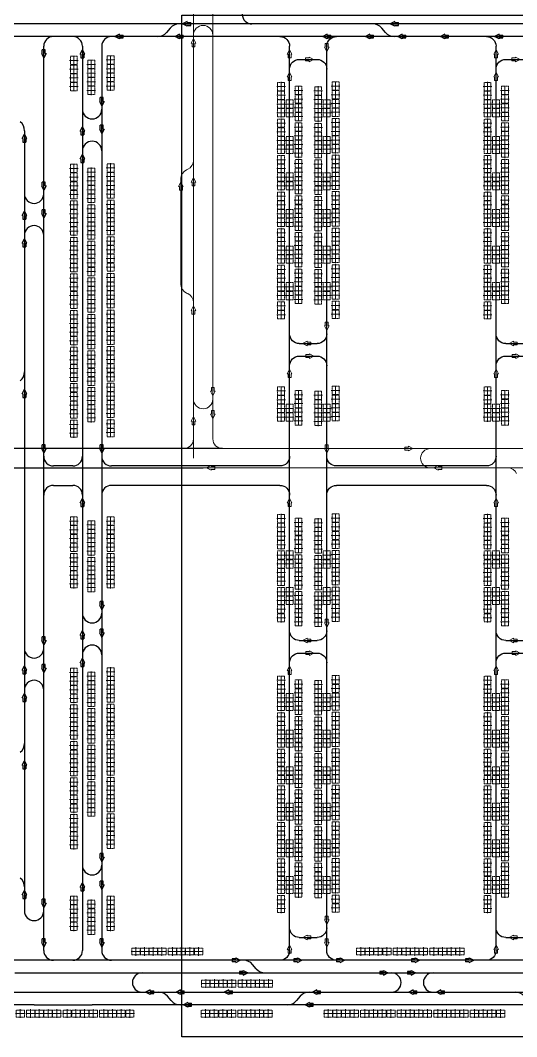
# Model space of a CAD drawing. Header units: millimetres. Extents: x -128 to 670218, y 27186 to 149492.
# Drawn here: x 332827 to 358490, y 27186 to 79724 of the extents above; entities that cross this region are included whole.
import ezdxf

# ---------------------------------------------------------------- set-up
doc = ezdxf.new("R2010")
doc.units = ezdxf.units.MM
doc.linetypes.add('AM_ISO08W050', pattern=[18, 12, -1.5, 3, -1.5])
doc.linetypes.add('XAT-M16_6F_EQ Layout_20211120$0$ACAD_ISO08W100', pattern=[36, 24, -3, 6, -3])
for name, color, linetype, lineweight in [('_CLINE', 4, 'XAT-M16_6F_EQ Layout_20211120$0$ACAD_ISO08W100', 9), ('DIRECT', 40, 'Continuous', 9), ('LINE_EQ', 4, 'AM_ISO08W050', 20), ('LINE_STB', 151, 'Continuous', 30), ('Rail_H6022(Upper)', 6, 'Continuous', 18)]:
    doc.layers.add(name, color=color, linetype=linetype, lineweight=lineweight)
doc.layers.add('Rail_Block(Upper)', color=6, linetype='Continuous')
doc.layers.add('Rail_H4822(Lower)', color=7, linetype='Continuous')

# ---------------------------------------------------------------- blocks, each defined once
blk = doc.blocks.new('*U3')
at = {"color": 0, "linetype": 'ByBlock'}
for p, q in [((-120, -230), (0, 0)), ((0, 0), (0, -420)), ((120, -230), (0, 0)), ((-75, -230), (-120, -230)), ((-75, -230), (-75, -420)), ((75, -420), (-75, -420)), ((75, -230), (75, -420)), ((75, -230), (120, -230))]:
    blk.add_line(p, q, dxfattribs=at)
blk = doc.blocks.new('A$C31676947')
at = {"layer": 'Rail_H4822(Lower)'}
for p, q in [((500, 47250), (500, 500)), ((2420, 47250), (2420, 500)), ((1000, 46570), (1920, 46570)), ((1000, 31870), (1920, 31870)), ((1000, 31220), (1920, 31220)), ((1000, 16520), (1920, 16520)), ((1000, 15870), (1920, 15870)), ((1000, 1180), (1920, 1180))]:
    blk.add_line(p, q, dxfattribs=at)
for centre, start, end in [((0, 47250), 0, 90), ((2920, 47250), 90, 180), ((1000, 46070), 90, 180), ((1920, 46070), 0, 90), ((1000, 32370), 180, 270), ((1920, 32370), 270, 0), ((1000, 30720), 90, 180), ((1920, 30720), 0, 90), ((0, 23700), 270, 0), ((2920, 23700), 180, 270), ((0, 21700), 0, 90), ((2920, 21700), 90, 180), ((1000, 17020), 180, 270), ((1920, 17020), 270, 0), ((1000, 15370), 90, 180), ((1920, 15370), 0, 90), ((1000, 1680), 180, 270), ((1920, 1680), 270, 0), ((0, 500), 270, 0), ((2920, 500), 180, 270)]:
    blk.add_arc(centre, 500, start, end, dxfattribs=at)
at = {"layer": 'DIRECT'}
for p, rotation in [((500, 46970), 180), ((1180, 46570), 89.99999999999999), ((500, 32550), 180), ((500, 23880), 180), ((500, 17200), 180), ((500, 1860), 180), ((500, 680), 180), ((1740, 1180), 270)]:
    blk.add_blockref('*U3', p, dxfattribs=dict(at, rotation=rotation))
for p in [(2420, 47070), (2420, 45890), (2420, 30540), (2420, 21520), (2420, 15190), (2420, 780)]:
    blk.add_blockref('*U3', p, dxfattribs=at)
at = {"layer": 'DIRECT', "lineweight": -2}
for p, rotation in [((1750, 31870), 270), ((1170, 31220), 89.99999999999999), ((1750, 16520), 270), ((1170, 15870), 89.99999999999999)]:
    blk.add_blockref('*U3', p, dxfattribs=dict(at, rotation=rotation))
blk = doc.blocks.new('*U512')
at = {"color": 0, "linetype": 'ByBlock'}
for p, q in [((-120, -230), (0, 0)), ((0, 0), (0, -420)), ((120, -230), (0, 0)), ((-75, -230), (-120, -230)), ((-75, -230), (-75, -420)), ((75, -420), (-75, -420)), ((75, -230), (75, -420)), ((75, -230), (120, -230))]:
    blk.add_line(p, q, dxfattribs=at)
blk = doc.blocks.new('*U513')
at = {"color": 0, "linetype": 'ByBlock'}
for p, q in [((-120, -230), (0, 0)), ((0, 0), (0, -420)), ((120, -230), (0, 0)), ((-75, -230), (-120, -230)), ((-75, -230), (-75, -420)), ((75, -420), (-75, -420)), ((75, -230), (75, -420)), ((75, -230), (120, -230))]:
    blk.add_line(p, q, dxfattribs=at)
blk = doc.blocks.new('*U514')
at = {"color": 0, "linetype": 'ByBlock'}
for p, q in [((-120, -230), (0, 0)), ((0, 0), (0, -420)), ((120, -230), (0, 0)), ((-75, -230), (-120, -230)), ((-75, -230), (-75, -420)), ((75, -420), (-75, -420)), ((75, -230), (75, -420)), ((75, -230), (120, -230))]:
    blk.add_line(p, q, dxfattribs=at)
blk = doc.blocks.new('*U515')
at = {"color": 0, "linetype": 'ByBlock'}
for p, q in [((-120, -230), (0, 0)), ((0, 0), (0, -420)), ((120, -230), (0, 0)), ((-75, -230), (-120, -230)), ((-75, -230), (-75, -420)), ((75, -420), (-75, -420)), ((75, -230), (75, -420)), ((75, -230), (120, -230))]:
    blk.add_line(p, q, dxfattribs=at)
blk = doc.blocks.new('*U457')
at = {"color": 0, "linetype": 'ByBlock'}
for p, q in [((-120, -230), (0, 0)), ((0, 0), (0, -420)), ((120, -230), (0, 0)), ((-75, -230), (-120, -230)), ((-75, -230), (-75, -420)), ((75, -420), (-75, -420)), ((75, -230), (75, -420)), ((75, -230), (120, -230))]:
    blk.add_line(p, q, dxfattribs=at)
blk = doc.blocks.new('*U458')
at = {"color": 0, "linetype": 'ByBlock'}
for p, q in [((-120, -230), (0, 0)), ((0, 0), (0, -420)), ((120, -230), (0, 0)), ((-75, -230), (-120, -230)), ((-75, -230), (-75, -420)), ((75, -420), (-75, -420)), ((75, -230), (75, -420)), ((75, -230), (120, -230))]:
    blk.add_line(p, q, dxfattribs=at)
blk = doc.blocks.new('*U459')
at = {"color": 0, "linetype": 'ByBlock'}
for p, q in [((-120, -230), (0, 0)), ((0, 0), (0, -420)), ((120, -230), (0, 0)), ((-75, -230), (-120, -230)), ((-75, -230), (-75, -420)), ((75, -420), (-75, -420)), ((75, -230), (75, -420)), ((75, -230), (120, -230))]:
    blk.add_line(p, q, dxfattribs=at)
blk = doc.blocks.new('*U460')
at = {"color": 0, "linetype": 'ByBlock'}
for p, q in [((-120, -230), (0, 0)), ((0, 0), (0, -420)), ((120, -230), (0, 0)), ((-75, -230), (-120, -230)), ((-75, -230), (-75, -420)), ((75, -420), (-75, -420)), ((75, -230), (75, -420)), ((75, -230), (120, -230))]:
    blk.add_line(p, q, dxfattribs=at)
blk = doc.blocks.new('*U461')
at = {"color": 0, "linetype": 'ByBlock'}
for p, q in [((-120, -230), (0, 0)), ((0, 0), (0, -420)), ((120, -230), (0, 0)), ((-75, -230), (-120, -230)), ((-75, -230), (-75, -420)), ((75, -420), (-75, -420)), ((75, -230), (75, -420)), ((75, -230), (120, -230))]:
    blk.add_line(p, q, dxfattribs=at)
blk = doc.blocks.new('*U11')
at = {"color": 0, "linetype": 'ByBlock'}
for p, q in [((-120, -230), (0, 0)), ((0, 0), (0, -420)), ((120, -230), (0, 0)), ((-75, -230), (-120, -230)), ((-75, -230), (-75, -420)), ((75, -420), (-75, -420)), ((75, -230), (75, -420)), ((75, -230), (120, -230))]:
    blk.add_line(p, q, dxfattribs=at)
blk = doc.blocks.new('*U13')
at = {"color": 0, "linetype": 'ByBlock'}
for p, q in [((-120, -230), (0, 0)), ((0, 0), (0, -420)), ((120, -230), (0, 0)), ((-75, -230), (-120, -230)), ((-75, -230), (-75, -420)), ((75, -420), (-75, -420)), ((75, -230), (75, -420)), ((75, -230), (120, -230))]:
    blk.add_line(p, q, dxfattribs=at)
blk = doc.blocks.new('*U15')
at = {"color": 0, "linetype": 'ByBlock'}
for p, q in [((-120, -230), (0, 0)), ((0, 0), (0, -420)), ((120, -230), (0, 0)), ((-75, -230), (-120, -230)), ((-75, -230), (-75, -420)), ((75, -420), (-75, -420)), ((75, -230), (75, -420)), ((75, -230), (120, -230))]:
    blk.add_line(p, q, dxfattribs=at)
blk = doc.blocks.new('*U17')
at = {"color": 0, "linetype": 'ByBlock'}
for p, q in [((-120, -230), (0, 0)), ((0, 0), (0, -420)), ((120, -230), (0, 0)), ((-75, -230), (-120, -230)), ((-75, -230), (-75, -420)), ((75, -420), (-75, -420)), ((75, -230), (75, -420)), ((75, -230), (120, -230))]:
    blk.add_line(p, q, dxfattribs=at)
blk = doc.blocks.new('*U223')
at = {"color": 0, "linetype": 'ByBlock'}
for p, q in [((-120, -230), (0, 0)), ((0, 0), (0, -420)), ((120, -230), (0, 0)), ((-75, -230), (-120, -230)), ((-75, -230), (-75, -420)), ((75, -420), (-75, -420)), ((75, -230), (75, -420)), ((75, -230), (120, -230))]:
    blk.add_line(p, q, dxfattribs=at)
blk = doc.blocks.new('*U224')
at = {"color": 0, "linetype": 'ByBlock'}
for p, q in [((-120, -230), (0, 0)), ((0, 0), (0, -420)), ((120, -230), (0, 0)), ((-75, -230), (-120, -230)), ((-75, -230), (-75, -420)), ((75, -420), (-75, -420)), ((75, -230), (75, -420)), ((75, -230), (120, -230))]:
    blk.add_line(p, q, dxfattribs=at)
blk = doc.blocks.new('*U225')
at = {"color": 0, "linetype": 'ByBlock'}
for p, q in [((-120, -230), (0, 0)), ((0, 0), (0, -420)), ((120, -230), (0, 0)), ((-75, -230), (-120, -230)), ((-75, -230), (-75, -420)), ((75, -420), (-75, -420)), ((75, -230), (75, -420)), ((75, -230), (120, -230))]:
    blk.add_line(p, q, dxfattribs=at)
blk = doc.blocks.new('*U226')
at = {"color": 0, "linetype": 'ByBlock'}
for p, q in [((-120, -230), (0, 0)), ((0, 0), (0, -420)), ((120, -230), (0, 0)), ((-75, -230), (-120, -230)), ((-75, -230), (-75, -420)), ((75, -420), (-75, -420)), ((75, -230), (75, -420)), ((75, -230), (120, -230))]:
    blk.add_line(p, q, dxfattribs=at)
blk = doc.blocks.new('*U178')
at = {"color": 0, "linetype": 'ByBlock'}
for p, q in [((-120, -230), (0, 0)), ((0, 0), (0, -420)), ((120, -230), (0, 0)), ((-75, -230), (-120, -230)), ((-75, -230), (-75, -420)), ((75, -420), (-75, -420)), ((75, -230), (75, -420)), ((75, -230), (120, -230))]:
    blk.add_line(p, q, dxfattribs=at)
blk = doc.blocks.new('*U179')
at = {"color": 0, "linetype": 'ByBlock'}
for p, q in [((-120, -230), (0, 0)), ((0, 0), (0, -420)), ((120, -230), (0, 0)), ((-75, -230), (-120, -230)), ((-75, -230), (-75, -420)), ((75, -420), (-75, -420)), ((75, -230), (75, -420)), ((75, -230), (120, -230))]:
    blk.add_line(p, q, dxfattribs=at)
blk = doc.blocks.new('*U180')
at = {"color": 0, "linetype": 'ByBlock'}
for p, q in [((-120, -230), (0, 0)), ((0, 0), (0, -420)), ((120, -230), (0, 0)), ((-75, -230), (-120, -230)), ((-75, -230), (-75, -420)), ((75, -420), (-75, -420)), ((75, -230), (75, -420)), ((75, -230), (120, -230))]:
    blk.add_line(p, q, dxfattribs=at)
blk = doc.blocks.new('*U181')
at = {"color": 0, "linetype": 'ByBlock'}
for p, q in [((-120, -230), (0, 0)), ((0, 0), (0, -420)), ((120, -230), (0, 0)), ((-75, -230), (-120, -230)), ((-75, -230), (-75, -420)), ((75, -420), (-75, -420)), ((75, -230), (75, -420)), ((75, -230), (120, -230))]:
    blk.add_line(p, q, dxfattribs=at)
blk = doc.blocks.new('*U134')
at = {"color": 0, "linetype": 'ByBlock'}
for p, q in [((-120, -230), (0, 0)), ((0, 0), (0, -420)), ((120, -230), (0, 0)), ((-75, -230), (-120, -230)), ((-75, -230), (-75, -420)), ((75, -420), (-75, -420)), ((75, -230), (75, -420)), ((75, -230), (120, -230))]:
    blk.add_line(p, q, dxfattribs=at)
blk = doc.blocks.new('*U135')
at = {"color": 0, "linetype": 'ByBlock'}
for p, q in [((-120, -230), (0, 0)), ((0, 0), (0, -420)), ((120, -230), (0, 0)), ((-75, -230), (-120, -230)), ((-75, -230), (-75, -420)), ((75, -420), (-75, -420)), ((75, -230), (75, -420)), ((75, -230), (120, -230))]:
    blk.add_line(p, q, dxfattribs=at)
blk = doc.blocks.new('*U136')
at = {"color": 0, "linetype": 'ByBlock'}
for p, q in [((-120, -230), (0, 0)), ((0, 0), (0, -420)), ((120, -230), (0, 0)), ((-75, -230), (-120, -230)), ((-75, -230), (-75, -420)), ((75, -420), (-75, -420)), ((75, -230), (75, -420)), ((75, -230), (120, -230))]:
    blk.add_line(p, q, dxfattribs=at)
blk = doc.blocks.new('*U137')
at = {"color": 0, "linetype": 'ByBlock'}
for p, q in [((-120, -230), (0, 0)), ((0, 0), (0, -420)), ((120, -230), (0, 0)), ((-75, -230), (-120, -230)), ((-75, -230), (-75, -420)), ((75, -420), (-75, -420)), ((75, -230), (75, -420)), ((75, -230), (120, -230))]:
    blk.add_line(p, q, dxfattribs=at)
blk = doc.blocks.new('*U146')
at = {"color": 0, "linetype": 'ByBlock'}
for p, q in [((-120, -230), (0, 0)), ((0, 0), (0, -420)), ((120, -230), (0, 0)), ((-75, -230), (-120, -230)), ((-75, -230), (-75, -420)), ((75, -420), (-75, -420)), ((75, -230), (75, -420)), ((75, -230), (120, -230))]:
    blk.add_line(p, q, dxfattribs=at)
blk = doc.blocks.new('*U198')
at = {"color": 0, "linetype": 'ByBlock'}
for p, q in [((-120, -230), (0, 0)), ((0, 0), (0, -420)), ((120, -230), (0, 0)), ((-75, -230), (-120, -230)), ((-75, -230), (-75, -420)), ((75, -420), (-75, -420)), ((75, -230), (75, -420)), ((75, -230), (120, -230))]:
    blk.add_line(p, q, dxfattribs=at)
blk = doc.blocks.new('*U149')
at = {"color": 0, "linetype": 'ByBlock'}
for p, q in [((-120, -230), (0, 0)), ((0, 0), (0, -420)), ((120, -230), (0, 0)), ((-75, -230), (-120, -230)), ((-75, -230), (-75, -420)), ((75, -420), (-75, -420)), ((75, -230), (75, -420)), ((75, -230), (120, -230))]:
    blk.add_line(p, q, dxfattribs=at)
blk = doc.blocks.new('*U150')
at = {"color": 0, "linetype": 'ByBlock'}
for p, q in [((-120, -230), (0, 0)), ((0, 0), (0, -420)), ((120, -230), (0, 0)), ((-75, -230), (-120, -230)), ((-75, -230), (-75, -420)), ((75, -420), (-75, -420)), ((75, -230), (75, -420)), ((75, -230), (120, -230))]:
    blk.add_line(p, q, dxfattribs=at)
blk = doc.blocks.new('*U153')
at = {"color": 0, "linetype": 'ByBlock'}
for p, q in [((-120, -230), (0, 0)), ((0, 0), (0, -420)), ((120, -230), (0, 0)), ((-75, -230), (-120, -230)), ((-75, -230), (-75, -420)), ((75, -420), (-75, -420)), ((75, -230), (75, -420)), ((75, -230), (120, -230))]:
    blk.add_line(p, q, dxfattribs=at)
blk = doc.blocks.new('*U154')
at = {"color": 0, "linetype": 'ByBlock'}
for p, q in [((-120, -230), (0, 0)), ((0, 0), (0, -420)), ((120, -230), (0, 0)), ((-75, -230), (-120, -230)), ((-75, -230), (-75, -420)), ((75, -420), (-75, -420)), ((75, -230), (75, -420)), ((75, -230), (120, -230))]:
    blk.add_line(p, q, dxfattribs=at)
blk = doc.blocks.new('*U155')
at = {"color": 0, "linetype": 'ByBlock'}
for p, q in [((-120, -230), (0, 0)), ((0, 0), (0, -420)), ((120, -230), (0, 0)), ((-75, -230), (-120, -230)), ((-75, -230), (-75, -420)), ((75, -420), (-75, -420)), ((75, -230), (75, -420)), ((75, -230), (120, -230))]:
    blk.add_line(p, q, dxfattribs=at)
blk = doc.blocks.new('*U156')
at = {"color": 0, "linetype": 'ByBlock'}
for p, q in [((-120, -230), (0, 0)), ((0, 0), (0, -420)), ((120, -230), (0, 0)), ((-75, -230), (-120, -230)), ((-75, -230), (-75, -420)), ((75, -420), (-75, -420)), ((75, -230), (75, -420)), ((75, -230), (120, -230))]:
    blk.add_line(p, q, dxfattribs=at)
blk = doc.blocks.new('*U157')
at = {"color": 0, "linetype": 'ByBlock'}
for p, q in [((-120, -230), (0, 0)), ((0, 0), (0, -420)), ((120, -230), (0, 0)), ((-75, -230), (-120, -230)), ((-75, -230), (-75, -420)), ((75, -420), (-75, -420)), ((75, -230), (75, -420)), ((75, -230), (120, -230))]:
    blk.add_line(p, q, dxfattribs=at)
blk = doc.blocks.new('*U158')
at = {"color": 0, "linetype": 'ByBlock'}
for p, q in [((-120, -230), (0, 0)), ((0, 0), (0, -420)), ((120, -230), (0, 0)), ((-75, -230), (-120, -230)), ((-75, -230), (-75, -420)), ((75, -420), (-75, -420)), ((75, -230), (75, -420)), ((75, -230), (120, -230))]:
    blk.add_line(p, q, dxfattribs=at)
blk = doc.blocks.new('*U160')
at = {"color": 0, "linetype": 'ByBlock'}
for p, q in [((-120, -230), (0, 0)), ((0, 0), (0, -420)), ((120, -230), (0, 0)), ((-75, -230), (-120, -230)), ((-75, -230), (-75, -420)), ((75, -420), (-75, -420)), ((75, -230), (75, -420)), ((75, -230), (120, -230))]:
    blk.add_line(p, q, dxfattribs=at)
blk = doc.blocks.new('*U161')
at = {"color": 0, "linetype": 'ByBlock'}
for p, q in [((-120, -230), (0, 0)), ((0, 0), (0, -420)), ((120, -230), (0, 0)), ((-75, -230), (-120, -230)), ((-75, -230), (-75, -420)), ((75, -420), (-75, -420)), ((75, -230), (75, -420)), ((75, -230), (120, -230))]:
    blk.add_line(p, q, dxfattribs=at)
blk = doc.blocks.new('*U162')
at = {"color": 0, "linetype": 'ByBlock'}
for p, q in [((-120, -230), (0, 0)), ((0, 0), (0, -420)), ((120, -230), (0, 0)), ((-75, -230), (-120, -230)), ((-75, -230), (-75, -420)), ((75, -420), (-75, -420)), ((75, -230), (75, -420)), ((75, -230), (120, -230))]:
    blk.add_line(p, q, dxfattribs=at)
blk = doc.blocks.new('*U164')
at = {"color": 0, "linetype": 'ByBlock'}
for p, q in [((-120, -230), (0, 0)), ((0, 0), (0, -420)), ((120, -230), (0, 0)), ((-75, -230), (-120, -230)), ((-75, -230), (-75, -420)), ((75, -420), (-75, -420)), ((75, -230), (75, -420)), ((75, -230), (120, -230))]:
    blk.add_line(p, q, dxfattribs=at)
blk = doc.blocks.new('*U110')
at = {"color": 0, "linetype": 'ByBlock'}
for p, q in [((-120, -230), (0, 0)), ((0, 0), (0, -420)), ((120, -230), (0, 0)), ((-75, -230), (-120, -230)), ((-75, -230), (-75, -420)), ((75, -420), (-75, -420)), ((75, -230), (75, -420)), ((75, -230), (120, -230))]:
    blk.add_line(p, q, dxfattribs=at)
blk = doc.blocks.new('*U111')
at = {"color": 0, "linetype": 'ByBlock'}
for p, q in [((-120, -230), (0, 0)), ((0, 0), (0, -420)), ((120, -230), (0, 0)), ((-75, -230), (-120, -230)), ((-75, -230), (-75, -420)), ((75, -420), (-75, -420)), ((75, -230), (75, -420)), ((75, -230), (120, -230))]:
    blk.add_line(p, q, dxfattribs=at)
blk = doc.blocks.new('*U112')
at = {"color": 0, "linetype": 'ByBlock'}
for p, q in [((-120, -230), (0, 0)), ((0, 0), (0, -420)), ((120, -230), (0, 0)), ((-75, -230), (-120, -230)), ((-75, -230), (-75, -420)), ((75, -420), (-75, -420)), ((75, -230), (75, -420)), ((75, -230), (120, -230))]:
    blk.add_line(p, q, dxfattribs=at)
blk = doc.blocks.new('*U113')
at = {"color": 0, "linetype": 'ByBlock'}
for p, q in [((-120, -230), (0, 0)), ((0, 0), (0, -420)), ((120, -230), (0, 0)), ((-75, -230), (-120, -230)), ((-75, -230), (-75, -420)), ((75, -420), (-75, -420)), ((75, -230), (75, -420)), ((75, -230), (120, -230))]:
    blk.add_line(p, q, dxfattribs=at)
blk = doc.blocks.new('*U584')
at = {"color": 0, "linetype": 'ByBlock'}
for p, q in [((-120, -230), (0, 0)), ((0, 0), (0, -420)), ((120, -230), (0, 0)), ((-75, -230), (-120, -230)), ((-75, -230), (-75, -420)), ((75, -420), (-75, -420)), ((75, -230), (75, -420)), ((75, -230), (120, -230))]:
    blk.add_line(p, q, dxfattribs=at)
blk = doc.blocks.new('*U106')
at = {"color": 0, "linetype": 'ByBlock'}
for p, q in [((-120, -230), (0, 0)), ((0, 0), (0, -420)), ((120, -230), (0, 0)), ((-75, -230), (-120, -230)), ((-75, -230), (-75, -420)), ((75, -420), (-75, -420)), ((75, -230), (75, -420)), ((75, -230), (120, -230))]:
    blk.add_line(p, q, dxfattribs=at)
blk = doc.blocks.new('*U107')
at = {"color": 0, "linetype": 'ByBlock'}
for p, q in [((-120, -230), (0, 0)), ((0, 0), (0, -420)), ((120, -230), (0, 0)), ((-75, -230), (-120, -230)), ((-75, -230), (-75, -420)), ((75, -420), (-75, -420)), ((75, -230), (75, -420)), ((75, -230), (120, -230))]:
    blk.add_line(p, q, dxfattribs=at)
blk = doc.blocks.new('*U99')
at = {"color": 0, "linetype": 'ByBlock'}
for p, q in [((-120, -230), (0, 0)), ((0, 0), (0, -420)), ((120, -230), (0, 0)), ((-75, -230), (-120, -230)), ((-75, -230), (-75, -420)), ((75, -420), (-75, -420)), ((75, -230), (75, -420)), ((75, -230), (120, -230))]:
    blk.add_line(p, q, dxfattribs=at)
blk = doc.blocks.new('*U100')
at = {"color": 0, "linetype": 'ByBlock'}
for p, q in [((-120, -230), (0, 0)), ((0, 0), (0, -420)), ((120, -230), (0, 0)), ((-75, -230), (-120, -230)), ((-75, -230), (-75, -420)), ((75, -420), (-75, -420)), ((75, -230), (75, -420)), ((75, -230), (120, -230))]:
    blk.add_line(p, q, dxfattribs=at)
blk = doc.blocks.new('*U82')
at = {"color": 0, "linetype": 'ByBlock'}
for p, q in [((-120, -230), (0, 0)), ((0, 0), (0, -420)), ((120, -230), (0, 0)), ((-75, -230), (-120, -230)), ((-75, -230), (-75, -420)), ((75, -420), (-75, -420)), ((75, -230), (75, -420)), ((75, -230), (120, -230))]:
    blk.add_line(p, q, dxfattribs=at)
blk = doc.blocks.new('*U83')
at = {"color": 0, "linetype": 'ByBlock'}
for p, q in [((-120, -230), (0, 0)), ((0, 0), (0, -420)), ((120, -230), (0, 0)), ((-75, -230), (-120, -230)), ((-75, -230), (-75, -420)), ((75, -420), (-75, -420)), ((75, -230), (75, -420)), ((75, -230), (120, -230))]:
    blk.add_line(p, q, dxfattribs=at)
blk = doc.blocks.new('EG-TR_ARW_1-2')
at = {"color": 0, "linetype": 'ByBlock'}
for p, q in [((-120, -230), (0, 0)), ((0, 0), (0, -420)), ((120, -230), (0, 0)), ((-75, -230), (-120, -230)), ((-75, -230), (-75, -420)), ((75, -420), (-75, -420)), ((75, -230), (75, -420)), ((75, -230), (120, -230))]:
    blk.add_line(p, q, dxfattribs=at)
blk = doc.blocks.new('A$C90e8e326')
at = {"layer": 'Rail_Block(Upper)'}
for p, q in [((342241, 28250), (324586, 28250)), ((325586, 27250), (341241, 27250))]:
    blk.add_line(p, q, dxfattribs=at)
at = {"layer": 'Rail_H6022(Upper)'}
for p, q in [((340741, 75000), (340741, 27750)), ((341741, 75000), (341741, 28750)), ((340380, 42659), (340451, 42691)), ((340091, 36745), (340091, 42205)), ((340380, 36291), (340451, 36259)), ((342241, 28250), (660086, 28250)), ((341241, 27250), (597147, 27250))]:
    blk.add_line(p, q, dxfattribs=at)
for centre, start, end in [((341241, 49625), 0, 180), ((340241, 43145), 294.8882, 0), ((340591, 42205), 114.8882, 180), ((340591, 36745), 180, 245.1118), ((340241, 35805), 0, 65.1118), ((341241, 30805), 180, 0), ((340241, 28750), 270, 0), ((342241, 28750), 180, 270), ((352986, 27750), 90, 270), ((356998, 26750), 24.8882, 90)]:
    blk.add_arc(centre, 500, start, end, dxfattribs=at)
at = {"layer": 'Rail_H6022(Upper)', "xscale": -1}
for p in [(340741, 49445), (340741, 42245), (340091, 42025), (340740, 35625), (340741, 29905)]:
    blk.add_blockref('EG-TR_ARW_1-2', p, dxfattribs=at)
at = {"layer": 'Rail_H6022(Upper)'}
for p, xscale, rotation in [((341741, 30985), -1, 180), ((341741, 29805), -1, 180), ((352086, 28250), -1, 270), ((341421, 27250), -1.000000000000001, 90), ((353166, 27250), -1.000000000000001, 90)]:
    blk.add_blockref('EG-TR_ARW_1-2', p, dxfattribs=dict(at, xscale=xscale, rotation=rotation))
blk = doc.blocks.new('XAT-M16_6F_EQ Layout_20211120$0$EG-12_FOUP_(01)-pv')
at = {"layer": '_CLINE'}
for p, q in [((0, 211), (0, -235)), ((-239, -12), (239, -12))]:
    blk.add_line(p, q, dxfattribs=at)
at = {"layer": 'LINE_EQ'}
blk.add_lwpolyline([(-215, 166), (-215, -190), (215, -190), (215, 166)], close=True, dxfattribs=at)

msp = doc.modelspace()

# ---------------------------------------------------------------- linework, layer by layer
msp.add_lwpolyline([(341182, 79986), (427640, 79986), (427640, 27186), (341182, 27186)], close=True)
at = {"layer": 'Rail_H4822(Lower)'}
for p, q in [((411771, 79536), (326175, 79536)), ((337538, 78886), (75798, 78886)), ((411298, 78886), (337538, 78886)), ((340578, 79325), (340386, 79098)), ((351705, 79098), (351514, 79325)), ((351705, 79098), (351514, 79325)), ((334038, 31636), (334038, 78386)), ((336038, 78386), (336038, 31636)), ((337038, 78386), (337038, 31636)), ((333038, 74020), (333038, 33686)), ((335538, 56686), (334538, 56686)), ((346251, 56686), (337538, 56686)), ((356924, 56686), (349171, 56686)), ((334538, 55686), (335538, 55686)), ((346251, 55686), (337538, 55686)), ((356924, 55686), (349171, 55686)), ((337538, 31136), (136528, 31136)), ((335538, 31136), (334538, 31136)), ((472028, 31136), (337538, 31136)), ((332538, 30486), (471361, 30486)), ((345028, 30698), (344836, 30925)), ((329726, 29486), (471361, 29486)), ((340626, 29048), (340435, 29275)), ((347298, 29275), (347106, 29048)), ((333538, 28836), (140228, 28836)), ((333538, 28836), (336538, 28836)), ((475728, 28836), (336538, 28836))]:
    msp.add_line(p, q, dxfattribs=at)
for centre, radius, start, end in [((344804, 80036), 500, 180, 270), ((341035, 78936), 600, 90, 139.6984), ((351056, 78936), 600, 40.3016, 90), ((351056, 78936), 600, 40.3016, 90), ((334538, 78386), 500, 90, 180), ((335538, 78386), 500, 0, 90), ((337538, 78386), 500, 90, 180), ((339928, 79486), 600, 270, 319.6984), ((352163, 79486), 600, 220.3016, 270), ((352163, 79486), 600, 220.3016, 270), ((336538, 75126), 500, 180, 0), ((332438, 74020), 600, 0, 49.6984), ((336538, 72976), 500, 0, 180), ((333538, 70760), 500, 180, 0), ((333538, 68610), 500, 0, 180), ((332438, 61553), 600, 310.3016, 0), ((334538, 57186), 500, 180, 270), ((335538, 57186), 500, 270, 0), ((337538, 57186), 500, 180, 270), ((334538, 55186), 500, 90, 180), ((335538, 55186), 500, 0, 90), ((337538, 55186), 500, 90, 180), ((336538, 49077), 500, 180, 0), ((336538, 46927), 500, 0, 180), ((333538, 47257), 500, 180, 0), ((333538, 45107), 500, 0, 180), ((332438, 42347), 600, 310.3016, 0), ((336538, 36047), 500, 180, 0), ((332438, 34927), 600, 0, 49.6984), ((333538, 33686), 500, 180, 0), ((334538, 31636), 500, 180, 270), ((335538, 31636), 500, 270, 0), ((337538, 31636), 500, 180, 270), ((344378, 30536), 600, 40.3016, 90), ((339122, 29986), 500, 90, 270), ((345485, 31086), 600, 220.3016, 270), ((352015, 29986), 500, 270, 90), ((354165, 29986), 500, 90, 270), ((339977, 28886), 600, 40.3016, 90), ((347755, 28886), 600, 90, 139.6984), ((358425, 28886), 600, 40.3016, 90), ((341084, 29436), 600, 220.3016, 270), ((346648, 29436), 600, 270, 319.6984)]:
    msp.add_arc(centre, radius, start, end, dxfattribs=at)

# ---------------------------------------------------------------- block references
at = {"layer": 'LINE_EQ', "rotation": 89.99999999999999}
for p in [(346739, 75398), (346739, 74948), (348659, 75398), (348659, 74948), (357412, 75398), (357412, 74948), (346739, 73508), (348659, 73508), (357412, 73508), (346739, 73058), (348659, 73058), (357412, 73058), (346739, 71618), (348659, 71618), (357412, 71618), (346739, 71168), (348659, 71168), (357412, 71168), (346739, 69728), (348659, 69728), (357412, 69728), (346739, 69278), (348659, 69278), (357412, 69278), (346739, 67838), (348659, 67838), (357412, 67838), (346739, 67388), (348659, 67388), (357412, 67388), (346739, 65948), (346739, 65498), (348659, 65948), (348659, 65498), (357412, 65948), (357412, 65498), (346739, 59664), (348659, 59664), (357412, 59664), (346739, 59214), (348659, 59214), (357412, 59214), (346739, 52077), (348659, 52077), (357412, 52077), (346739, 51627), (348659, 51627), (357412, 51627), (346739, 50187), (346739, 49737), (348659, 50187), (348659, 49737), (357412, 50187), (357412, 49737), (346739, 44708), (348659, 44708), (357412, 44708), (346739, 44258), (348659, 44258), (357412, 44258), (346739, 42818), (346739, 42368), (348659, 42818), (348659, 42368), (357412, 42818), (357412, 42368), (346739, 40928), (348659, 40928), (357412, 40928), (346739, 40478), (348659, 40478), (357412, 40478), (346739, 39038), (348659, 39038), (357412, 39038), (346739, 38588), (348659, 38588), (357412, 38588), (346739, 37148), (348659, 37148), (357412, 37148), (346739, 36698), (348659, 36698), (357412, 36698), (346739, 35258), (348659, 35258), (357412, 35258), (346739, 34808), (348659, 34808), (357412, 34808)]:
    msp.add_blockref('XAT-M16_6F_EQ Layout_20211120$0$EG-12_FOUP_(01)-pv', p, dxfattribs=at)
at = {"layer": 'LINE_STB'}
for p, rotation in [((335583, 77648), 89.99999999999999), ((337483, 77674), 89.99999999999999), ((335583, 77198), 89.99999999999999), ((336483, 77449), 89.99999999999999), ((336483, 76999), 89.99999999999999), ((337483, 77224), 89.99999999999999), ((335583, 76748), 89.99999999999999), ((336483, 76549), 89.99999999999999), ((337483, 76774), 89.99999999999999), ((335583, 76298), 89.99999999999999), ((336483, 76099), 89.99999999999999), ((337483, 76324), 89.99999999999999), ((346296, 76298), 89.99999999999999), ((347196, 76099), 89.99999999999999), ((348216, 76073), 89.99999999999999), ((349116, 76324), 89.99999999999999), ((356969, 76298), 89.99999999999999), ((357869, 76099), 89.99999999999999), ((346296, 75848), 89.99999999999999), ((347196, 75649), 89.99999999999999), ((348216, 75623), 89.99999999999999), ((349116, 75874), 89.99999999999999), ((349116, 75424), 89.99999999999999), ((356969, 75848), 89.99999999999999), ((357869, 75649), 89.99999999999999), ((346296, 75398), 89.99999999999999), ((346296, 74948), 89.99999999999999), ((347196, 75199), 89.99999999999999), ((348216, 75173), 89.99999999999999), ((349116, 74974), 89.99999999999999), ((356969, 75398), 89.99999999999999), ((356969, 74948), 89.99999999999999), ((357869, 75199), 89.99999999999999), ((346296, 74408), 89.99999999999999), ((347196, 74749), 89.99999999999999), ((348216, 74723), 89.99999999999999), ((349116, 74434), 89.99999999999999), ((356969, 74408), 89.99999999999999), ((357869, 74749), 89.99999999999999), ((346296, 73958), 89.99999999999999), ((347196, 74209), 89.99999999999999), ((348216, 74183), 89.99999999999999), ((349116, 73984), 89.99999999999999), ((356969, 73958), 89.99999999999999), ((357869, 74209), 89.99999999999999), ((346296, 73508), 89.99999999999999), ((347196, 73759), 89.99999999999999), ((348216, 73733), 89.99999999999999), ((349116, 73534), 89.99999999999999), ((356969, 73508), 89.99999999999999), ((357869, 73759), 89.99999999999999), ((346296, 73058), 89.99999999999999), ((347196, 73309), 89.99999999999999), ((347196, 72859), 89.99999999999999), ((348216, 73283), 89.99999999999999), ((348216, 72833), 89.99999999999999), ((349116, 73084), 89.99999999999999), ((356969, 73058), 89.99999999999999), ((357869, 73309), 89.99999999999999), ((357869, 72859), 89.99999999999999), ((346296, 72518), 89.99999999999999), ((347196, 72319), 89.99999999999999), ((348216, 72293), 89.99999999999999), ((349116, 72544), 89.99999999999999), ((356969, 72518), 89.99999999999999), ((357869, 72319), 89.99999999999999), ((335583, 72068), 89.99999999999999), ((336483, 71869), 89.99999999999999), ((337483, 72094), 89.99999999999999), ((346296, 72068), 89.99999999999999), ((347196, 71869), 89.99999999999999), ((348216, 71843), 89.99999999999999), ((349116, 72094), 89.99999999999999), ((356969, 72068), 89.99999999999999), ((357869, 71869), 89.99999999999999), ((335583, 71618), 89.99999999999999), ((336483, 71419), 89.99999999999999), ((337483, 71644), 89.99999999999999), ((346296, 71618), 89.99999999999999), ((347196, 71419), 89.99999999999999), ((348216, 71393), 89.99999999999999), ((349116, 71644), 89.99999999999999), ((356969, 71618), 89.99999999999999), ((357869, 71419), 89.99999999999999), ((335583, 71168), 89.99999999999999), ((335583, 70718), 89.99999999999999), ((336483, 70969), 89.99999999999999), ((337483, 71194), 89.99999999999999), ((337483, 70744), 89.99999999999999), ((346296, 71168), 89.99999999999999), ((347196, 70969), 89.99999999999999), ((348216, 70943), 89.99999999999999), ((349116, 71194), 89.99999999999999), ((356969, 71168), 89.99999999999999), ((357869, 70969), 89.99999999999999), ((335583, 70178), 89.99999999999999), ((336483, 70519), 89.99999999999999), ((337483, 70204), 89.99999999999999), ((346296, 70628), 89.99999999999999), ((346296, 70178), 89.99999999999999), ((347196, 70429), 89.99999999999999), ((348216, 70403), 89.99999999999999), ((349116, 70654), 89.99999999999999), ((349116, 70204), 89.99999999999999), ((356969, 70628), 89.99999999999999), ((356969, 70178), 89.99999999999999), ((357869, 70429), 89.99999999999999), ((335583, 69728), 89.99999999999999), ((336483, 69979), 89.99999999999999), ((337483, 69754), 89.99999999999999), ((346296, 69728), 89.99999999999999), ((347196, 69979), 89.99999999999999), ((348216, 69953), 89.99999999999999), ((349116, 69754), 89.99999999999999), ((356969, 69728), 89.99999999999999), ((357869, 69979), 89.99999999999999), ((335583, 69278), 89.99999999999999), ((336483, 69529), 89.99999999999999), ((337483, 69304), 89.99999999999999), ((346296, 69278), 89.99999999999999), ((347196, 69529), 89.99999999999999), ((348216, 69503), 89.99999999999999), ((349116, 69304), 89.99999999999999), ((356969, 69278), 89.99999999999999), ((357869, 69529), 89.99999999999999), ((335583, 68828), 89.99999999999999), ((336483, 69079), 89.99999999999999), ((336483, 68629), 89.99999999999999), ((337483, 68854), 89.99999999999999), ((346296, 68738), 89.99999999999999), ((347196, 69079), 89.99999999999999), ((348216, 69053), 89.99999999999999), ((349116, 68764), 89.99999999999999), ((356969, 68738), 89.99999999999999), ((357869, 69079), 89.99999999999999), ((335583, 68288), 89.99999999999999), ((336483, 68089), 89.99999999999999), ((337483, 68314), 89.99999999999999), ((346296, 68288), 89.99999999999999), ((347196, 68539), 89.99999999999999), ((347196, 68089), 89.99999999999999), ((348216, 68513), 89.99999999999999), ((348216, 68063), 89.99999999999999), ((349116, 68314), 89.99999999999999), ((356969, 68288), 89.99999999999999), ((357869, 68539), 89.99999999999999), ((357869, 68089), 89.99999999999999), ((335583, 67838), 89.99999999999999), ((336483, 67639), 89.99999999999999), ((337483, 67864), 89.99999999999999), ((346296, 67838), 89.99999999999999), ((347196, 67639), 89.99999999999999), ((348216, 67613), 89.99999999999999), ((349116, 67864), 89.99999999999999), ((356969, 67838), 89.99999999999999), ((357869, 67639), 89.99999999999999), ((335583, 67388), 89.99999999999999), ((336483, 67189), 89.99999999999999), ((337483, 67414), 89.99999999999999), ((346296, 67388), 89.99999999999999), ((347196, 67189), 89.99999999999999), ((348216, 67163), 89.99999999999999), ((349116, 67414), 89.99999999999999), ((356969, 67388), 89.99999999999999), ((357869, 67189), 89.99999999999999), ((335583, 66938), 89.99999999999999), ((336483, 66739), 89.99999999999999), ((337483, 66964), 89.99999999999999), ((346296, 66848), 89.99999999999999), ((347196, 66649), 89.99999999999999), ((348216, 66623), 89.99999999999999), ((349116, 66874), 89.99999999999999), ((356969, 66848), 89.99999999999999), ((357869, 66649), 89.99999999999999), ((335583, 66398), 89.99999999999999), ((336483, 66199), 89.99999999999999), ((337483, 66424), 89.99999999999999), ((337483, 65974), 89.99999999999999), ((346296, 66398), 89.99999999999999), ((347196, 66199), 89.99999999999999), ((348216, 66173), 89.99999999999999), ((349116, 66424), 89.99999999999999), ((349116, 65974), 89.99999999999999), ((356969, 66398), 89.99999999999999), ((357869, 66199), 89.99999999999999), ((335583, 65948), 89.99999999999999), ((335583, 65498), 89.99999999999999), ((336483, 65749), 89.99999999999999), ((337483, 65524), 89.99999999999999), ((346296, 65948), 89.99999999999999), ((346296, 65498), 89.99999999999999), ((347196, 65749), 89.99999999999999), ((348216, 65723), 89.99999999999999), ((349116, 65524), 89.99999999999999), ((356969, 65948), 89.99999999999999), ((356969, 65498), 89.99999999999999), ((357869, 65749), 89.99999999999999), ((335583, 65048), 89.99999999999999), ((336483, 65299), 89.99999999999999), ((337483, 65074), 89.99999999999999), ((346296, 64958), 89.99999999999999), ((347196, 65299), 89.99999999999999), ((348216, 65273), 89.99999999999999), ((349116, 64984), 89.99999999999999), ((356969, 64958), 89.99999999999999), ((357869, 65299), 89.99999999999999), ((335583, 64508), 89.99999999999999), ((336483, 64849), 89.99999999999999), ((337483, 64534), 89.99999999999999), ((346296, 64508), 89.99999999999999), ((349116, 64534), 89.99999999999999), ((356969, 64508), 89.99999999999999), ((335583, 64058), 89.99999999999999), ((336483, 64309), 89.99999999999999), ((336483, 63859), 89.99999999999999), ((337483, 64084), 89.99999999999999), ((335583, 63608), 89.99999999999999), ((336483, 63409), 89.99999999999999), ((337483, 63634), 89.99999999999999), ((335583, 63158), 89.99999999999999), ((336483, 62959), 89.99999999999999), ((337483, 63184), 89.99999999999999), ((335583, 62618), 89.99999999999999), ((336483, 62419), 89.99999999999999), ((337483, 62644), 89.99999999999999), ((335583, 62168), 89.99999999999999), ((336483, 61969), 89.99999999999999), ((337483, 62194), 89.99999999999999), ((335583, 61718), 89.99999999999999), ((335583, 61268), 89.99999999999999), ((336483, 61519), 89.99999999999999), ((337483, 61744), 89.99999999999999), ((337483, 61294), 89.99999999999999), ((335583, 60728), 89.99999999999999), ((336483, 61069), 89.99999999999999), ((337483, 60754), 89.99999999999999), ((335583, 60278), 89.99999999999999), ((336483, 60529), 89.99999999999999), ((337483, 60304), 89.99999999999999), ((346296, 60564), 89.99999999999999), ((347196, 60365), 89.99999999999999), ((348216, 60339), 89.99999999999999), ((349116, 60590), 89.99999999999999), ((356969, 60564), 89.99999999999999), ((357869, 60365), 89.99999999999999), ((335583, 59828), 89.99999999999999), ((336483, 60079), 89.99999999999999), ((337483, 59854), 89.99999999999999), ((346296, 60114), 89.99999999999999), ((346296, 59664), 89.99999999999999), ((347196, 59915), 89.99999999999999), ((348216, 59889), 89.99999999999999), ((349116, 60140), 89.99999999999999), ((349116, 59690), 89.99999999999999), ((356969, 60114), 89.99999999999999), ((356969, 59664), 89.99999999999999), ((357869, 59915), 89.99999999999999), ((335583, 59378), 89.99999999999999), ((336483, 59629), 89.99999999999999), ((336483, 59179), 89.99999999999999), ((337483, 59404), 89.99999999999999), ((346296, 59214), 89.99999999999999), ((347196, 59465), 89.99999999999999), ((348216, 59439), 89.99999999999999), ((349116, 59240), 89.99999999999999), ((356969, 59214), 89.99999999999999), ((357869, 59465), 89.99999999999999), ((335583, 58838), 89.99999999999999), ((337483, 58864), 89.99999999999999), ((347196, 59015), 89.99999999999999), ((348216, 58989), 89.99999999999999), ((357869, 59015), 89.99999999999999), ((335583, 58388), 89.99999999999999), ((337483, 58414), 89.99999999999999), ((346296, 53967), 89.99999999999999), ((349116, 53993), 89.99999999999999), ((356969, 53967), 89.99999999999999), ((335583, 53837), 89.99999999999999), ((335583, 53387), 89.99999999999999), ((336483, 53638), 89.99999999999999), ((337483, 53837), 89.99999999999999), ((337483, 53387), 89.99999999999999), ((346296, 53517), 89.99999999999999), ((347196, 53768), 89.99999999999999), ((348216, 53742), 89.99999999999999), ((349116, 53543), 89.99999999999999), ((356969, 53517), 89.99999999999999), ((357869, 53768), 89.99999999999999), ((335583, 52937), 89.99999999999999), ((336483, 53188), 89.99999999999999), ((337483, 52937), 89.99999999999999), ((346296, 53067), 89.99999999999999), ((347196, 53318), 89.99999999999999), ((347196, 52868), 89.99999999999999), ((348216, 53292), 89.99999999999999), ((348216, 52842), 89.99999999999999), ((349116, 53093), 89.99999999999999), ((356969, 53067), 89.99999999999999), ((357869, 53318), 89.99999999999999), ((357869, 52868), 89.99999999999999), ((335583, 52487), 89.99999999999999), ((336483, 52738), 89.99999999999999), ((337483, 52487), 89.99999999999999), ((346296, 52617), 89.99999999999999), ((347196, 52418), 89.99999999999999), ((348216, 52392), 89.99999999999999), ((349116, 52643), 89.99999999999999), ((356969, 52617), 89.99999999999999), ((357869, 52418), 89.99999999999999), ((335583, 51947), 89.99999999999999), ((336483, 52288), 89.99999999999999), ((337483, 51947), 89.99999999999999), ((346296, 52077), 89.99999999999999), ((347196, 51878), 89.99999999999999), ((348216, 51852), 89.99999999999999), ((349116, 52103), 89.99999999999999), ((356969, 52077), 89.99999999999999), ((357869, 51878), 89.99999999999999), ((335583, 51497), 89.99999999999999), ((336483, 51748), 89.99999999999999), ((336483, 51298), 89.99999999999999), ((337483, 51497), 89.99999999999999), ((346296, 51627), 89.99999999999999), ((347196, 51428), 89.99999999999999), ((348216, 51402), 89.99999999999999), ((349116, 51653), 89.99999999999999), ((356969, 51627), 89.99999999999999), ((357869, 51428), 89.99999999999999), ((335583, 51047), 89.99999999999999), ((336483, 50848), 89.99999999999999), ((337483, 51047), 89.99999999999999), ((346296, 51177), 89.99999999999999), ((346296, 50727), 89.99999999999999), ((347196, 50978), 89.99999999999999), ((348216, 50952), 89.99999999999999), ((349116, 51203), 89.99999999999999), ((349116, 50753), 89.99999999999999), ((356969, 51177), 89.99999999999999), ((356969, 50727), 89.99999999999999), ((357869, 50978), 89.99999999999999), ((335583, 50597), 89.99999999999999), ((336483, 50398), 89.99999999999999), ((337483, 50597), 89.99999999999999), ((347196, 50528), 89.99999999999999), ((348216, 50502), 89.99999999999999), ((349116, 50213), 89.99999999999999), ((357869, 50528), 89.99999999999999), ((346296, 50187), 89.99999999999999), ((346296, 49737), 89.99999999999999), ((347196, 49988), 89.99999999999999), ((348216, 49962), 89.99999999999999), ((349116, 49763), 89.99999999999999), ((356969, 50187), 89.99999999999999), ((356969, 49737), 89.99999999999999), ((357869, 49988), 89.99999999999999), ((346296, 49287), 89.99999999999999), ((347196, 49538), 89.99999999999999), ((348216, 49512), 89.99999999999999), ((349116, 49313), 89.99999999999999), ((356969, 49287), 89.99999999999999), ((357869, 49538), 89.99999999999999), ((346296, 48837), 89.99999999999999), ((347196, 49088), 89.99999999999999), ((347196, 48638), 89.99999999999999), ((348216, 49062), 89.99999999999999), ((349116, 48863), 89.99999999999999), ((356969, 48837), 89.99999999999999), ((357869, 49088), 89.99999999999999), ((357869, 48638), 89.99999999999999), ((348216, 48612), 89.99999999999999), ((335583, 46018), 89.99999999999999), ((337483, 46044), 89.99999999999999), ((335583, 45568), 89.99999999999999), ((336483, 45819), 89.99999999999999), ((337483, 45594), 89.99999999999999), ((346296, 45608), 89.99999999999999), ((349116, 45634), 89.99999999999999), ((356969, 45608), 89.99999999999999), ((335583, 45118), 89.99999999999999), ((336483, 45369), 89.99999999999999), ((337483, 45144), 89.99999999999999), ((346296, 45158), 89.99999999999999), ((347196, 45409), 89.99999999999999), ((347196, 44959), 89.99999999999999), ((348216, 45383), 89.99999999999999), ((349116, 45184), 89.99999999999999), ((356969, 45158), 89.99999999999999), ((357869, 45409), 89.99999999999999), ((357869, 44959), 89.99999999999999), ((335583, 44668), 89.99999999999999), ((336483, 44919), 89.99999999999999), ((336483, 44469), 89.99999999999999), ((337483, 44694), 89.99999999999999), ((346296, 44708), 89.99999999999999), ((347196, 44509), 89.99999999999999), ((348216, 44933), 89.99999999999999), ((348216, 44483), 89.99999999999999), ((349116, 44734), 89.99999999999999), ((356969, 44708), 89.99999999999999), ((357869, 44509), 89.99999999999999), ((335583, 44128), 89.99999999999999), ((336483, 43929), 89.99999999999999), ((337483, 44154), 89.99999999999999), ((346296, 44258), 89.99999999999999), ((347196, 44059), 89.99999999999999), ((348216, 44033), 89.99999999999999), ((349116, 44284), 89.99999999999999), ((356969, 44258), 89.99999999999999), ((357869, 44059), 89.99999999999999), ((335583, 43678), 89.99999999999999), ((336483, 43479), 89.99999999999999), ((337483, 43704), 89.99999999999999), ((346296, 43718), 89.99999999999999), ((347196, 43519), 89.99999999999999), ((348216, 43493), 89.99999999999999), ((349116, 43744), 89.99999999999999), ((356969, 43718), 89.99999999999999), ((357869, 43519), 89.99999999999999), ((335583, 43228), 89.99999999999999), ((336483, 43029), 89.99999999999999), ((337483, 43254), 89.99999999999999), ((346296, 43268), 89.99999999999999), ((347196, 43069), 89.99999999999999), ((348216, 43043), 89.99999999999999), ((349116, 43294), 89.99999999999999), ((349116, 42844), 89.99999999999999), ((356969, 43268), 89.99999999999999), ((357869, 43069), 89.99999999999999), ((335583, 42778), 89.99999999999999), ((336483, 42579), 89.99999999999999), ((337483, 42804), 89.99999999999999), ((346296, 42818), 89.99999999999999), ((346296, 42368), 89.99999999999999), ((347196, 42619), 89.99999999999999), ((348216, 42593), 89.99999999999999), ((349116, 42394), 89.99999999999999), ((356969, 42818), 89.99999999999999), ((356969, 42368), 89.99999999999999), ((357869, 42619), 89.99999999999999), ((335583, 42238), 89.99999999999999), ((336483, 42039), 89.99999999999999), ((337483, 42264), 89.99999999999999), ((337483, 41814), 89.99999999999999), ((346296, 41828), 89.99999999999999), ((347196, 42169), 89.99999999999999), ((348216, 42143), 89.99999999999999), ((349116, 41854), 89.99999999999999), ((356969, 41828), 89.99999999999999), ((357869, 42169), 89.99999999999999), ((335583, 41788), 89.99999999999999), ((335583, 41338), 89.99999999999999), ((336483, 41589), 89.99999999999999), ((337483, 41364), 89.99999999999999), ((346296, 41378), 89.99999999999999), ((347196, 41629), 89.99999999999999), ((348216, 41603), 89.99999999999999), ((349116, 41404), 89.99999999999999), ((356969, 41378), 89.99999999999999), ((357869, 41629), 89.99999999999999), ((335583, 40888), 89.99999999999999), ((336483, 41139), 89.99999999999999), ((337483, 40914), 89.99999999999999), ((346296, 40928), 89.99999999999999), ((347196, 41179), 89.99999999999999), ((348216, 41153), 89.99999999999999), ((349116, 40954), 89.99999999999999), ((356969, 40928), 89.99999999999999), ((357869, 41179), 89.99999999999999), ((335583, 40348), 89.99999999999999), ((336483, 40689), 89.99999999999999), ((337483, 40374), 89.99999999999999), ((346296, 40478), 89.99999999999999), ((347196, 40729), 89.99999999999999), ((347196, 40279), 89.99999999999999), ((348216, 40703), 89.99999999999999), ((348216, 40253), 89.99999999999999), ((349116, 40504), 89.99999999999999), ((356969, 40478), 89.99999999999999), ((357869, 40729), 89.99999999999999), ((357869, 40279), 89.99999999999999), ((335583, 39898), 89.99999999999999), ((336483, 40149), 89.99999999999999), ((336483, 39699), 89.99999999999999), ((337483, 39924), 89.99999999999999), ((346296, 39938), 89.99999999999999), ((347196, 39739), 89.99999999999999), ((348216, 39713), 89.99999999999999), ((349116, 39964), 89.99999999999999), ((356969, 39938), 89.99999999999999), ((357869, 39739), 89.99999999999999), ((335583, 39448), 89.99999999999999), ((336483, 39249), 89.99999999999999), ((337483, 39474), 89.99999999999999), ((346296, 39488), 89.99999999999999), ((347196, 39289), 89.99999999999999), ((348216, 39263), 89.99999999999999), ((349116, 39514), 89.99999999999999), ((356969, 39488), 89.99999999999999), ((357869, 39289), 89.99999999999999), ((335583, 38998), 89.99999999999999), ((336483, 38799), 89.99999999999999), ((337483, 39024), 89.99999999999999), ((346296, 39038), 89.99999999999999), ((347196, 38839), 89.99999999999999), ((348216, 38813), 89.99999999999999), ((349116, 39064), 89.99999999999999), ((356969, 39038), 89.99999999999999), ((357869, 38839), 89.99999999999999), ((335583, 38458), 89.99999999999999), ((337483, 38484), 89.99999999999999), ((346296, 38588), 89.99999999999999), ((347196, 38389), 89.99999999999999), ((348216, 38363), 89.99999999999999), ((349116, 38614), 89.99999999999999), ((356969, 38588), 89.99999999999999), ((357869, 38389), 89.99999999999999), ((335583, 38008), 89.99999999999999), ((337483, 38034), 89.99999999999999), ((346296, 38048), 89.99999999999999), ((346296, 37598), 89.99999999999999), ((347196, 37849), 89.99999999999999), ((348216, 37823), 89.99999999999999), ((349116, 38074), 89.99999999999999), ((349116, 37624), 89.99999999999999), ((356969, 38048), 89.99999999999999), ((356969, 37598), 89.99999999999999), ((357869, 37849), 89.99999999999999), ((335583, 37558), 89.99999999999999), ((335583, 37108), 89.99999999999999), ((337483, 37584), 89.99999999999999), ((337483, 37134), 89.99999999999999), ((346296, 37148), 89.99999999999999), ((347196, 37399), 89.99999999999999), ((348216, 37373), 89.99999999999999), ((349116, 37174), 89.99999999999999), ((356969, 37148), 89.99999999999999), ((357869, 37399), 89.99999999999999), ((346296, 36698), 89.99999999999999), ((347196, 36949), 89.99999999999999), ((348216, 36923), 89.99999999999999), ((349116, 36724), 89.99999999999999), ((356969, 36698), 89.99999999999999), ((357869, 36949), 89.99999999999999), ((346296, 36158), 89.99999999999999), ((347196, 36499), 89.99999999999999), ((348216, 36473), 89.99999999999999), ((349116, 36184), 89.99999999999999), ((356969, 36158), 89.99999999999999), ((357869, 36499), 89.99999999999999), ((346296, 35708), 89.99999999999999), ((347196, 35959), 89.99999999999999), ((347196, 35509), 89.99999999999999), ((348216, 35933), 89.99999999999999), ((349116, 35734), 89.99999999999999), ((356969, 35708), 89.99999999999999), ((357869, 35959), 89.99999999999999), ((357869, 35509), 89.99999999999999), ((346296, 35258), 89.99999999999999), ((347196, 35059), 89.99999999999999), ((348216, 35483), 89.99999999999999), ((348216, 35033), 89.99999999999999), ((349116, 35284), 89.99999999999999), ((356969, 35258), 89.99999999999999), ((357869, 35059), 89.99999999999999), ((346296, 34808), 89.99999999999999), ((347196, 34609), 89.99999999999999), ((348216, 34583), 89.99999999999999), ((349116, 34834), 89.99999999999999), ((356969, 34808), 89.99999999999999), ((357869, 34609), 89.99999999999999), ((335583, 34235), 89.99999999999999), ((336483, 34036), 89.99999999999999), ((337483, 34235), 89.99999999999999), ((346296, 34268), 89.99999999999999), ((349116, 34294), 89.99999999999999), ((356969, 34268), 89.99999999999999), ((335583, 33785), 89.99999999999999), ((336483, 33586), 89.99999999999999), ((337483, 33785), 89.99999999999999), ((346296, 33818), 89.99999999999999), ((349116, 33844), 89.99999999999999), ((356969, 33818), 89.99999999999999), ((335583, 33335), 89.99999999999999), ((335583, 32885), 89.99999999999999), ((336483, 33136), 89.99999999999999), ((337483, 33335), 89.99999999999999), ((337483, 32885), 89.99999999999999), ((336483, 32686), 89.99999999999999), ((338800, 31579), 180), ((339250, 31579), 180), ((339700, 31579), 180), ((340150, 31579), 180), ((340690, 31579), 180), ((341140, 31579), 180), ((341590, 31579), 180), ((342040, 31579), 180), ((350428, 31579), 180), ((350878, 31579), 180), ((351328, 31579), 180), ((351778, 31579), 180), ((352318, 31579), 180), ((352768, 31579), 180), ((353218, 31579), 180), ((353668, 31579), 180), ((354208, 31579), 180), ((354658, 31579), 180), ((355108, 31579), 180), ((355558, 31579), 180), ((342411, 29919), 180), ((342861, 29919), 180), ((343311, 29919), 180), ((343761, 29919), 180), ((344301, 29919), 180), ((344751, 29919), 180), ((345201, 29919), 180), ((345651, 29919), 180), ((332819, 28369), 180), ((333359, 28369), 180), ((333809, 28369), 180), ((334259, 28369), 180), ((334709, 28369), 180), ((335249, 28369), 180), ((335699, 28369), 180), ((336149, 28369), 180), ((336599, 28369), 180), ((337139, 28369), 180), ((337589, 28369), 180), ((338039, 28369), 180), ((338489, 28369), 180), ((342397, 28369), 180), ((342847, 28369), 180), ((343297, 28369), 180), ((343747, 28369), 180), ((344287, 28369), 180), ((344737, 28369), 180), ((345187, 28369), 180), ((345637, 28369), 180), ((348745, 28369), 180), ((349195, 28369), 180), ((349645, 28369), 180), ((350095, 28369), 180), ((350635, 28369), 180), ((351085, 28369), 180), ((351535, 28369), 180), ((351985, 28369), 180), ((352525, 28369), 180), ((352975, 28369), 180), ((353425, 28369), 180), ((353875, 28369), 180), ((354415, 28369), 180), ((354865, 28369), 180), ((355315, 28369), 180), ((355765, 28369), 180), ((356305, 28369), 180), ((356755, 28369), 180), ((357205, 28369), 180), ((357655, 28369), 180)]:
    msp.add_blockref('XAT-M16_6F_EQ Layout_20211120$0$EG-12_FOUP_(01)-pv', p, dxfattribs=dict(at, rotation=rotation))
at = {"layer": 'Rail_H4822(Lower)'}
msp.add_blockref('A$C90e8e326', (1038, 29336), dxfattribs=at)
at = {"layer": 'Rail_H4822(Lower)', "xscale": -1}
for name, p, rotation in [('*U107', (341215, 79536), 90), ('*U100', (351956, 79536), 90), ('*U100', (351956, 79536), 90), ('*U198', (337718, 78886), 90), ('*U106', (340828, 78886), 90), ('A$C31676947', (346251, 78886), 180), ('*U135', (348468, 78886), 90), ('*U134', (350668, 78886), 90), ('*U99', (352342, 78886), 90), ('*U99', (352342, 78886), 90), ('*U137', (354548, 78886), 90), ('A$C31676947', (356924, 78886), 180), ('*U136', (357348, 78886), 90), ('*U3', (334038, 77786), 180), ('*U153', (337038, 75306), 180), ('*U150', (337038, 73876), 180), ('*U457', (334038, 70940), 180), ('*U513', (334038, 69510), 180), ('*U3', (334038, 57366), 180), ('*U146', (337038, 57366), 180), ('*U157', (337038, 49257), 180), ('*U459', (334038, 47437), 180), ('*U156', (337038, 47827), 180), ('*U515', (334038, 46007), 180), ('*U161', (337038, 36227), 180), ('*U160', (337038, 34797), 180), ('*U461', (334038, 33866), 180), ('*U3', (334038, 31816), 180), ('*U164', (337038, 31816), 180), ('*U110', (344199, 31136), 270), ('*U180', (347388, 31136), 270), ('*U181', (349588, 31136), 270), ('*U178', (353468, 31136), 270), ('*U179', (356268, 31136), 270), ('*U111', (344585, 30486), 270), ('*U225', (351835, 30486), 270), ('*U224', (353265, 30486), 270), ('*U223', (339302, 29486), 90), ('*U83', (340877, 29486), 90), ('*U584', (343374, 29486), 90), ('*U113', (347935, 29486), 90), ('*U226', (352915, 29486), 90), ('*U223', (354345, 29486), 90), ('*U82', (341264, 28836), 90), ('*U112', (347548, 28836), 90)]:
    msp.add_blockref(name, p, dxfattribs=dict(at, rotation=rotation))
for name, p in [('*U149', (336038, 78206)), ('*U154', (336038, 74226)), ('*U17', (333038, 73840)), ('*U149', (336038, 72796)), ('*U458', (333038, 69860)), ('*U512', (333038, 68430)), ('*U15', (333038, 60653)), ('*U3', (336038, 55006)), ('*U158', (336038, 48177)), ('*U460', (333038, 46357)), ('*U155', (336038, 46747)), ('*U514', (333038, 44927)), ('*U11', (333038, 41447)), ('*U13', (333038, 34747)), ('*U162', (336038, 35147))]:
    msp.add_blockref(name, p, dxfattribs=at)

doc.saveas('drawing.dxf')
